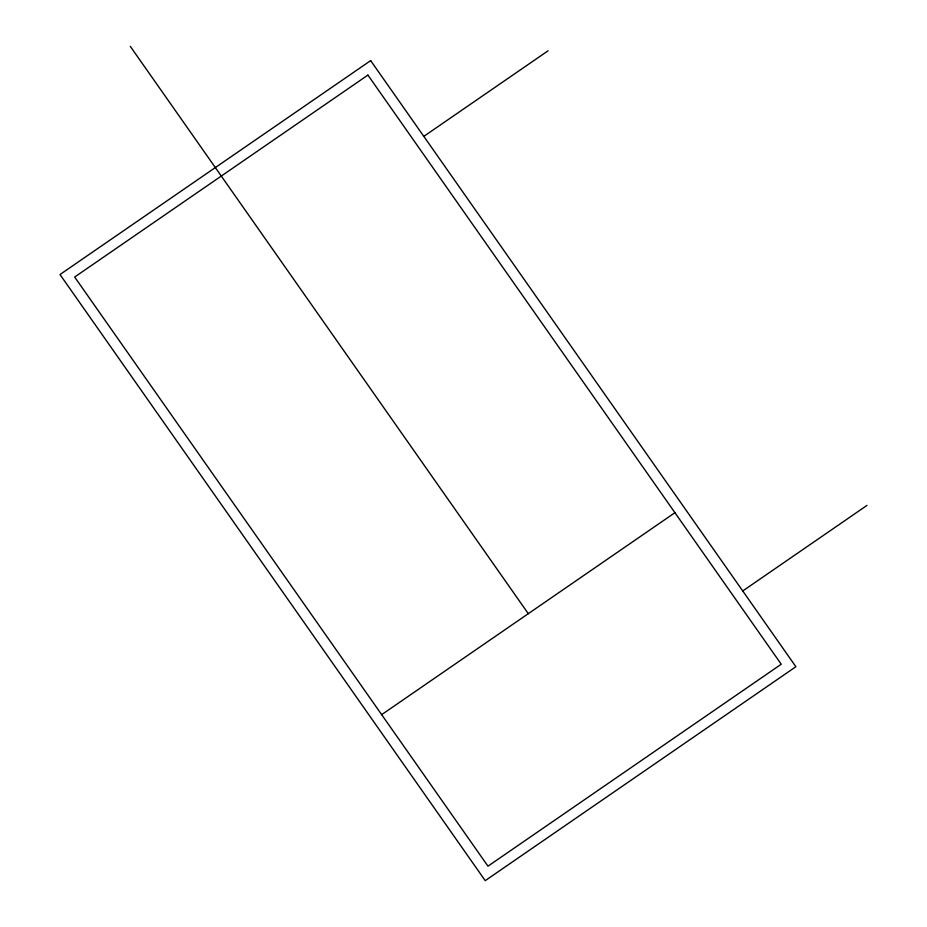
<?xml version="1.0" encoding="UTF-8"?>
<svg xmlns="http://www.w3.org/2000/svg" width="927" height="927" viewBox="0 0 927 927"><rect width="100%" height="100%" fill="white"/><g stroke="black" fill="none" stroke-linecap="round" stroke-linejoin="round"><path stroke-width="1.39" d="M423.813 136.373L548.077 50.8M381.669 714.647L674.926 512.701M742.736 590.962L867 505.389M130.29 46.35L528.297 613.674M370.661 60.614L60 274.531L485.227 880.65L795.887 666.722L370.661 60.614M367.915 75.087L74.658 277.034L487.973 866.177L781.241 664.23L367.915 75.087"/></g></svg>
